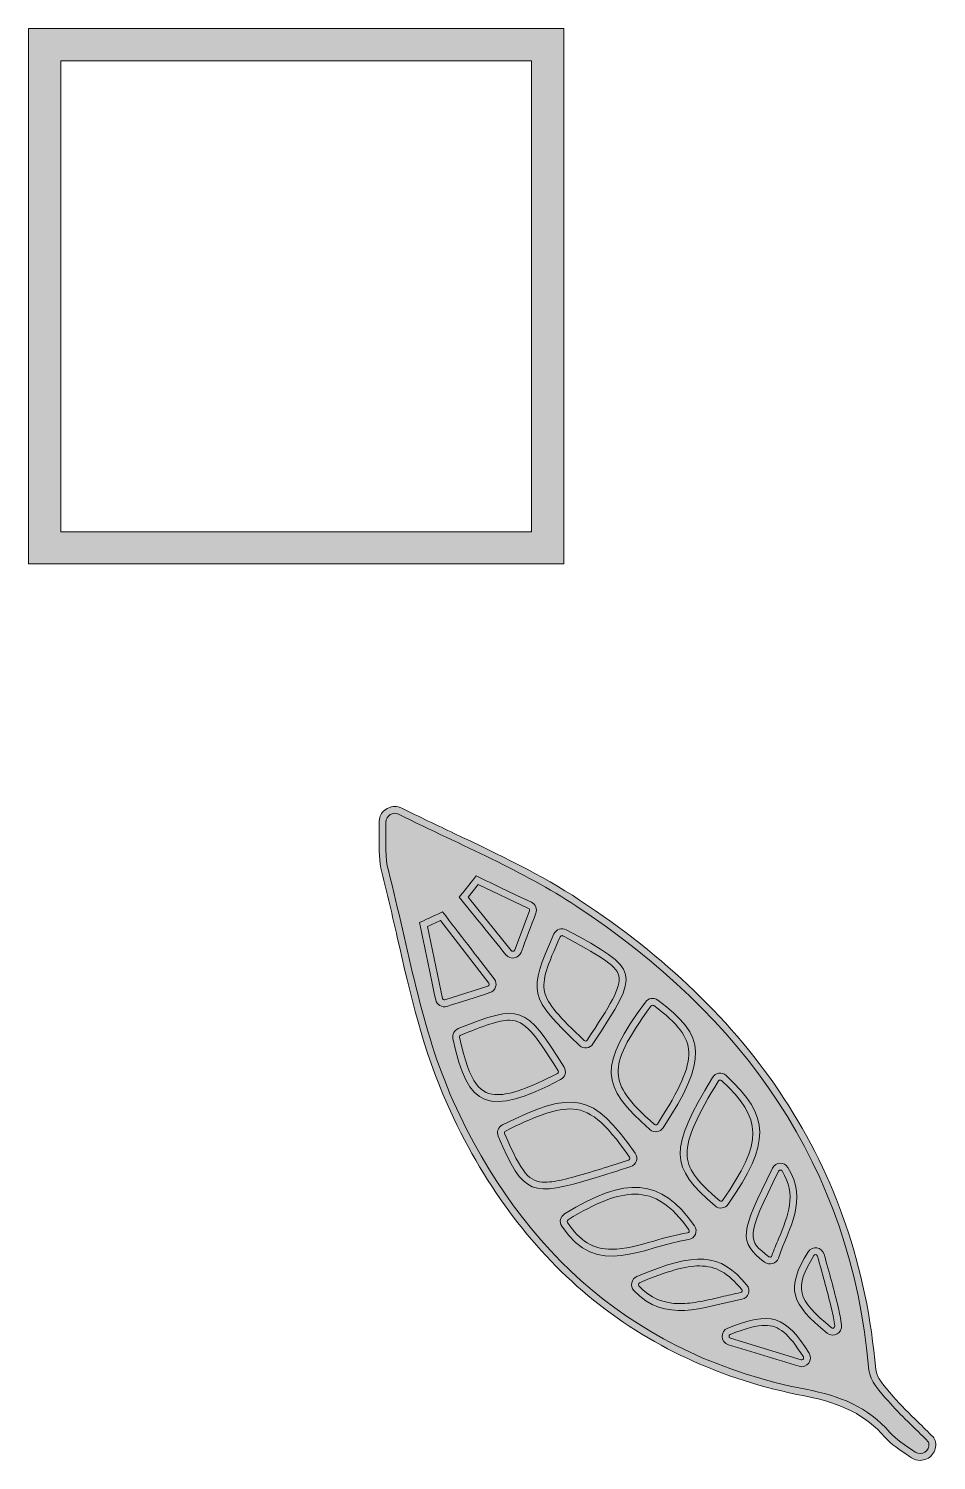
# Model space of a CAD drawing. Header units: inches. Extents: x 792 to 7891, y -1078 to 2748.
# Drawn here: x 792 to 2118, y -1056 to 1035 of the extents above; entities that cross this region are included whole.
import ezdxf

# ---------------------------------------------------------------- set-up
doc = ezdxf.new("R2010")
doc.units = ezdxf.units.IN
doc.header["$MEASUREMENT"] = 0
doc.layers.add('Layer 1', color=7, linetype='Continuous')

# ---------------------------------------------------------------- blocks, each defined once
blk = doc.blocks.new('block 2')
at = {"layer": 'Layer 1', "lineweight": 0}
for points, knots in [([(2116.8, -1029.3), (2116.3, -1026.3), (2115.1, -1023.8), (2113.2, -1021.9), (2106, -1014.5), (2098.4, -1007.1), (2091.1, -1000), (2078.9, -988.1), (2066.2, -975.7), (2054.9, -962.8), (2054.9, -962.8), (2052.8, -960.3), (2052.8, -960.3), (2042.8, -949), (2030.5, -935), (2029.5, -923.3), (2023, -849), (2008.2, -777.5), (1985.3, -711), (1963.2, -646.4), (1932.9, -584.6), (1895.3, -527.3), (1859.1, -471.9), (1814.9, -419.1), (1764.2, -370.3), (1715.4, -323.3), (1659.1, -278.7), (1596.8, -237.6), (1540.4, -200.4), (1478.8, -171.2), (1413.6, -140.3), (1388.7, -128.5), (1362.9, -116.3), (1336.8, -103.3), (1333.6, -101.7), (1330.2, -100.9), (1326.6, -100.9), (1320.6, -100.9), (1314.7, -103.4), (1310.4, -107.7), (1306.1, -112), (1303.7, -117.8), (1303.8, -124), (1303.8, -131), (1303.8, -137.4), (1303.8, -143.6), (1303.7, -165.5), (1303.6, -181.3), (1307.7, -197), (1315.8, -228.4), (1323.2, -260.8), (1330.4, -292.1), (1349.2, -374), (1368.6, -458.6), (1403.1, -535.5), (1454.6, -650.1), (1523.7, -744.1), (1608.7, -815.1), (1697.3, -889.1), (1803.9, -938.6), (1925.4, -962.1), (1980.7, -972.8), (2014.8, -990.2), (2042.8, -1022.1), (2052.2, -1032.9), (2063.9, -1040.6), (2078.7, -1050.3), (2078.7, -1050.3), (2081.7, -1052.3), (2081.7, -1052.3), (2085.5, -1054.8), (2089.9, -1056.1), (2094.3, -1056.1), (2101.1, -1056.1), (2107.7, -1053), (2112.1, -1047.8), (2116.3, -1042.7), (2118.1, -1035.9), (2116.8, -1029.3)], [0, 0, 0, 0, 1, 1, 1, 2, 2, 2, 3, 3, 3, 4, 4, 4, 5, 5, 5, 6, 6, 6, 7, 7, 7, 8, 8, 8, 9, 9, 9, 10, 10, 10, 11, 11, 11, 12, 12, 12, 13, 13, 13, 14, 14, 14, 15, 15, 15, 16, 16, 16, 17, 17, 17, 18, 18, 18, 19, 19, 19, 20, 20, 20, 21, 21, 21, 22, 22, 22, 23, 23, 23, 24, 24, 24, 25, 25, 25, 26, 26, 26, 26]), ([(1523.4, -253.4), (1523.4, -253.4), (1501.9, -310.5), (1501.9, -310.5), (1501.2, -312.2), (1499.6, -312.4), (1499.2, -312.4), (1498.3, -312.4), (1497.6, -312), (1497, -311.3), (1497, -311.3), (1433.8, -233.5), (1433.8, -233.5), (1433.8, -233.5), (1448.5, -214.9), (1448.5, -214.9), (1448.5, -214.9), (1522, -249.8), (1522, -249.8), (1523.3, -250.5), (1523.9, -252), (1523.4, -253.4)], [0, 0, 0, 0, 1, 1, 1, 2, 2, 2, 3, 3, 3, 4, 4, 4, 5, 5, 5, 6, 6, 6, 7, 7, 7, 7]), ([(1393.5, -267.4), (1393.5, -267.4), (1464.1, -358.9), (1464.1, -358.9), (1464.9, -359.9), (1464.7, -360.9), (1464.6, -361.5), (1464.4, -362), (1463.9, -363), (1462.7, -363.3), (1462.7, -363.3), (1400, -383.3), (1400, -383.3), (1399.7, -383.4), (1399.4, -383.5), (1399.1, -383.5), (1398, -383.5), (1396.6, -382.7), (1396.3, -381.2), (1396.3, -381.2), (1374.3, -276.2), (1374.3, -276.2), (1374.3, -276.2), (1393.5, -267.4), (1393.5, -267.4)], [0, 0, 0, 0, 1, 1, 1, 2, 2, 2, 3, 3, 3, 4, 4, 4, 5, 5, 5, 6, 6, 6, 7, 7, 7, 8, 8, 8, 8]), ([(1607.9, -442.3), (1607.2, -443.5), (1606, -443.6), (1605.5, -443.6), (1605, -443.6), (1604.2, -443.5), (1603.5, -442.8), (1567.3, -408.3), (1549.8, -390), (1545.6, -371.9), (1541.5, -354.1), (1549.8, -332.7), (1568.4, -291.3), (1569, -290), (1570.2, -289.6), (1571.1, -289.6), (1571.6, -289.6), (1572, -289.7), (1572.4, -290), (1622.4, -317), (1649.9, -331.8), (1654.1, -348.3), (1658.4, -365.1), (1640.4, -392.5), (1607.9, -442.3)], [0, 0, 0, 0, 1, 1, 1, 2, 2, 2, 3, 3, 3, 4, 4, 4, 5, 5, 5, 6, 6, 6, 7, 7, 7, 8, 8, 8, 8]), ([(1710.4, -564.8), (1709.7, -566), (1708.5, -566.1), (1708, -566.1), (1707.5, -566.1), (1706.8, -566), (1706.1, -565.4), (1668.2, -532.5), (1653.8, -512.1), (1653.1, -490.2), (1652.3, -467.9), (1665.3, -441.4), (1701, -392.5), (1701.8, -391.5), (1702.9, -391.3), (1703.3, -391.3), (1704, -391.3), (1704.5, -391.5), (1705.1, -391.9), (1740.9, -418.2), (1755.3, -437.2), (1756.2, -459.8), (1757.2, -483), (1743.9, -513.5), (1710.4, -564.8)], [0, 0, 0, 0, 1, 1, 1, 2, 2, 2, 3, 3, 3, 4, 4, 4, 5, 5, 5, 6, 6, 6, 7, 7, 7, 8, 8, 8, 8]), ([(1423.2, -434.8), (1455.9, -421.7), (1478.5, -413.2), (1494.3, -413.2), (1517.1, -413.2), (1531.1, -432.3), (1565.5, -486.9), (1566.1, -487.9), (1566, -488.8), (1565.8, -489.2), (1565.7, -489.7), (1565.4, -490.5), (1564.4, -491), (1523.1, -512.4), (1496.2, -521.9), (1477, -521.9), (1453.3, -521.9), (1435.8, -507.9), (1421.5, -438), (1421.2, -436.6), (1421.9, -435.3), (1423.2, -434.8)], [0, 0, 0, 0, 1, 1, 1, 2, 2, 2, 3, 3, 3, 4, 4, 4, 5, 5, 5, 6, 6, 6, 7, 7, 7, 7]), ([(1799.5, -501.9), (1800.3, -500.6), (1801.5, -500.5), (1802, -500.5), (1802.5, -500.5), (1803.3, -500.6), (1804, -501.3), (1864.8, -557.5), (1865.1, -590.2), (1805.7, -676.3), (1804.9, -677.4), (1803.8, -677.5), (1803.3, -677.5), (1802.8, -677.5), (1802.2, -677.4), (1801.5, -676.9), (1766.7, -647.3), (1754.2, -629.5), (1753.8, -608.6), (1753.3, -583.7), (1770.2, -550.6), (1799.5, -501.9)], [0, 0, 0, 0, 1, 1, 1, 2, 2, 2, 3, 3, 3, 4, 4, 4, 5, 5, 5, 6, 6, 6, 7, 7, 7, 7]), ([(1488.4, -575), (1527.4, -555.7), (1558.4, -542.8), (1582.5, -542.8), (1610.9, -542.8), (1632.9, -560.5), (1669.8, -613.1), (1670.5, -614.1), (1670.4, -615.1), (1670.2, -615.6), (1670, -616.1), (1669.6, -617), (1668.3, -617.4), (1668.3, -617.4), (1660.4, -620), (1660.4, -620), (1644.5, -625.1), (1630.7, -629.5), (1616.7, -633.8), (1601.7, -638.3), (1588.1, -642.3), (1576.3, -645.2), (1564.5, -648), (1554.3, -649.8), (1546.2, -649.8), (1523, -649.8), (1512.5, -637.2), (1487.1, -578.7), (1486.4, -577.3), (1487.1, -575.7), (1488.4, -575)], [0, 0, 0, 0, 1, 1, 1, 2, 2, 2, 3, 3, 3, 4, 4, 4, 5, 5, 5, 6, 6, 6, 7, 7, 7, 8, 8, 8, 9, 9, 9, 10, 10, 10, 10]), ([(1877.7, -757.3), (1877.5, -758), (1877, -758.5), (1876.5, -758.8), (1876, -759.1), (1875.4, -759.2), (1875, -759.2), (1874.3, -759.2), (1873.8, -759), (1873.3, -758.6), (1842, -734.3), (1838.7, -731.8), (1887.6, -633.6), (1888.2, -632.2), (1889.4, -632), (1890.1, -632), (1890.8, -632), (1891.9, -632.3), (1892.6, -633.4), (1914.1, -668), (1901.8, -697.8), (1887.5, -732.4), (1884.2, -740.5), (1880.7, -748.8), (1877.7, -757.3)], [0, 0, 0, 0, 1, 1, 1, 2, 2, 2, 3, 3, 3, 4, 4, 4, 5, 5, 5, 6, 6, 6, 7, 7, 7, 8, 8, 8, 8]), ([(1578.7, -706.5), (1578.8, -706), (1579.1, -705.2), (1580, -704.6), (1621.2, -679.1), (1652.2, -667.3), (1677.5, -667.3), (1706.9, -667.3), (1731.2, -683.3), (1756.5, -719.4), (1757.2, -720.5), (1757, -721.6), (1756.7, -722.1), (1756.4, -722.8), (1755.8, -723.6), (1754.6, -723.8), (1737.8, -726.3), (1721.2, -731.1), (1705.1, -735.7), (1683.5, -741.9), (1663, -747.8), (1643.9, -747.8), (1616.9, -747.8), (1596.9, -735.7), (1579.1, -708.5), (1578.5, -707.8), (1578.6, -707), (1578.7, -706.5)], [0, 0, 0, 0, 1, 1, 1, 2, 2, 2, 3, 3, 3, 4, 4, 4, 5, 5, 5, 6, 6, 6, 7, 7, 7, 8, 8, 8, 9, 9, 9, 9]), ([(1682.7, -798.7), (1682.8, -798.1), (1683.2, -797.1), (1684.4, -796.6), (1725.3, -779.5), (1751.5, -772.1), (1772.2, -772.1), (1795.6, -772.1), (1813.4, -782.1), (1833.6, -806.5), (1834.4, -807.5), (1834.3, -808.5), (1834.1, -809.2), (1833.9, -809.8), (1833.3, -810.8), (1831.9, -811.1), (1822.5, -813), (1813.2, -815.2), (1804.2, -817.3), (1793.5, -819.8), (1783.1, -822.3), (1773, -824.1), (1762.8, -826), (1753, -827.2), (1743.6, -827.2), (1719, -827.2), (1700.5, -819.1), (1683.4, -801.2), (1682.6, -800.3), (1682.6, -799.3), (1682.7, -798.7)], [0, 0, 0, 0, 1, 1, 1, 2, 2, 2, 3, 3, 3, 4, 4, 4, 5, 5, 5, 6, 6, 6, 7, 7, 7, 8, 8, 8, 9, 9, 9, 10, 10, 10, 10]), ([(1968.9, -862.1), (1968.3, -862.8), (1967.4, -863.2), (1966.6, -863.2), (1966, -863.2), (1965.4, -863), (1964.9, -862.5), (1913.6, -820.5), (1909.8, -804.7), (1939.2, -756.9), (1939.4, -756.6), (1940, -755.5), (1941.6, -755.5), (1942.3, -755.5), (1943.9, -755.7), (1944.4, -757.6), (1944.4, -757.6), (1945.7, -762.5), (1945.7, -762.5), (1952.6, -787.4), (1959.2, -811), (1965, -834.8), (1967.1, -843.5), (1968.4, -852.3), (1969.5, -859.8), (1969.6, -860.8), (1969.4, -861.5), (1968.9, -862.1)], [0, 0, 0, 0, 1, 1, 1, 2, 2, 2, 3, 3, 3, 4, 4, 4, 5, 5, 5, 6, 6, 6, 7, 7, 7, 8, 8, 8, 9, 9, 9, 9]), ([(1920.4, -909.2), (1920.4, -909.2), (1817.1, -877.6), (1817.1, -877.6), (1815.5, -877.1), (1815.1, -875.9), (1815.1, -875), (1815.1, -874.1), (1815.3, -872.8), (1816.9, -872.2), (1840.1, -863), (1855.8, -858.9), (1867.8, -858.9), (1887.8, -858.9), (1901.9, -870.5), (1923.7, -904.9), (1923.9, -905.2), (1924.6, -906.3), (1923.8, -907.8), (1923.4, -908.5), (1922.5, -909.3), (1921.4, -909.3), (1921.1, -909.3), (1920.8, -909.3), (1920.4, -909.2)], [0, 0, 0, 0, 1, 1, 1, 2, 2, 2, 3, 3, 3, 4, 4, 4, 5, 5, 5, 6, 6, 6, 7, 7, 7, 8, 8, 8, 8])]:
    blk.add_open_spline(points, degree=3, knots=knots, dxfattribs=at)
blk = doc.blocks.new('block 3')
at = {"layer": 'Layer 1', "lineweight": 0}
for points, knots in [([(2107, -1031.1), (2106.8, -1030), (2106.5, -1029.4), (2106.1, -1028.9), (2086.6, -1008.9), (2065.7, -990.3), (2047.4, -969.4), (2035.8, -956.1), (2020.9, -940), (2019.5, -924.2), (1993.4, -624.1), (1834.8, -406.5), (1591.3, -246), (1514, -195), (1426.8, -159.1), (1332.3, -112.2), (1323.8, -108), (1313.7, -114.3), (1313.8, -123.9), (1314, -155.7), (1312.5, -175.9), (1317.3, -194.5), (1346.7, -307.6), (1364.9, -426.1), (1412.2, -531.4), (1512.1, -753.8), (1681.7, -904.8), (1927.3, -952.3), (1977.8, -962.1), (2017.1, -977.7), (2050.3, -1015.5), (2059.4, -1025.9), (2071.6, -1033.7), (2087.2, -1044), (2096.6, -1050.2), (2109.1, -1042.2), (2107, -1031.1)], [0, 0, 0, 0, 1, 1, 1, 2, 2, 2, 3, 3, 3, 4, 4, 4, 5, 5, 5, 6, 6, 6, 7, 7, 7, 8, 8, 8, 9, 9, 9, 10, 10, 10, 11, 11, 11, 12, 12, 12, 12]), ([(1445.6, -202.4), (1471.2, -214.6), (1497.7, -227.2), (1526.3, -240.8), (1532.3, -243.7), (1535.2, -250.7), (1532.8, -257), (1525.7, -275.9), (1519.1, -293.2), (1511.2, -314.1), (1507.7, -323.3), (1495.5, -325.3), (1489.2, -317.6), (1465.2, -288), (1442.8, -260.4), (1421, -233.6), (1434.4, -216.6), (1432.2, -219.5), (1445.6, -202.4)], [0, 0, 0, 0, 1, 1, 1, 2, 2, 2, 3, 3, 3, 4, 4, 4, 5, 5, 5, 6, 6, 6, 6]), ([(1386.5, -383.2), (1378.4, -344.4), (1370.6, -307.2), (1362.9, -270.5), (1381.2, -262), (1378.2, -263.4), (1396.6, -255), (1420.8, -286.3), (1445.5, -318.4), (1472, -352.8), (1477.5, -359.8), (1474.2, -370.2), (1465.8, -372.9), (1444.7, -379.6), (1425.2, -385.8), (1403, -392.9), (1395.8, -395.2), (1388.1, -390.7), (1386.5, -383.2)], [0, 0, 0, 0, 1, 1, 1, 2, 2, 2, 3, 3, 3, 4, 4, 4, 5, 5, 5, 6, 6, 6, 6]), ([(1559.3, -287.2), (1562.4, -280.4), (1570.6, -277.6), (1577.2, -281.1), (1686.4, -340.2), (1686.3, -340.5), (1616.3, -447.8), (1611.9, -454.5), (1602.5, -455.6), (1596.6, -450.1), (1522.6, -379.5), (1521, -372.4), (1559.3, -287.2)], [0, 0, 0, 0, 1, 1, 1, 2, 2, 2, 3, 3, 3, 4, 4, 4, 4]), ([(1411.7, -440), (1410.4, -433.9), (1413.8, -427.8), (1419.5, -425.5), (1511.1, -389), (1516.7, -390.6), (1574, -481.6), (1578, -488), (1575.7, -496.4), (1569, -499.9), (1463.7, -554.4), (1432.7, -542.4), (1411.7, -440)], [0, 0, 0, 0, 1, 1, 1, 2, 2, 2, 3, 3, 3, 4, 4, 4, 4]), ([(1711, -383.8), (1782.7, -436.4), (1783.9, -470.5), (1718.8, -570.2), (1714.6, -576.8), (1705.5, -578), (1699.6, -572.9), (1625.7, -508.8), (1625.1, -479.6), (1692.9, -386.6), (1697.1, -380.9), (1705.2, -379.6), (1711, -383.8)], [0, 0, 0, 0, 1, 1, 1, 2, 2, 2, 3, 3, 3, 4, 4, 4, 4]), ([(1791, -496.7), (1795.2, -489.7), (1804.8, -488.4), (1810.8, -493.9), (1875.7, -554), (1875.9, -592.2), (1813.9, -682), (1809.6, -688.3), (1800.8, -689.4), (1795, -684.5), (1727.5, -627.1), (1727.4, -602.5), (1791, -496.7)], [0, 0, 0, 0, 1, 1, 1, 2, 2, 2, 3, 3, 3, 4, 4, 4, 4]), ([(1477.9, -582.7), (1475.2, -576.4), (1477.8, -569.1), (1484, -566.1), (1588.3, -514.4), (1616.1, -519.1), (1678, -607.3), (1683, -614.4), (1679.7, -624.3), (1671.4, -627), (1652.5, -633), (1636.1, -638.3), (1619.6, -643.3), (1525.4, -671.8), (1515.9, -670.1), (1477.9, -582.7)], [0, 0, 0, 0, 1, 1, 1, 2, 2, 2, 3, 3, 3, 4, 4, 4, 5, 5, 5, 5]), ([(1901.1, -628.2), (1930.9, -676.1), (1902.5, -717.1), (1887.2, -760.6), (1884.3, -768.9), (1874.1, -771.9), (1867.1, -766.5), (1828.3, -736.4), (1831, -724.9), (1878.6, -629.1), (1883.1, -620.1), (1895.8, -619.6), (1901.1, -628.2)], [0, 0, 0, 0, 1, 1, 1, 2, 2, 2, 3, 3, 3, 4, 4, 4, 4]), ([(1570.7, -714), (1566.7, -708), (1568.6, -699.9), (1574.7, -696.1), (1664.6, -640.6), (1715.2, -643.1), (1764.7, -713.6), (1770.1, -721.4), (1765.5, -732.3), (1756.1, -733.7), (1688.6, -743.8), (1622.1, -792.2), (1570.7, -714)], [0, 0, 0, 0, 1, 1, 1, 2, 2, 2, 3, 3, 3, 4, 4, 4, 4]), ([(1676.2, -808.1), (1670, -801.6), (1672.3, -790.9), (1680.6, -787.4), (1766.5, -751.3), (1801.9, -752.4), (1841.3, -800.1), (1847.5, -807.6), (1843.4, -819), (1833.9, -820.9), (1775.6, -832.6), (1722.1, -856.4), (1676.2, -808.1)], [0, 0, 0, 0, 1, 1, 1, 2, 2, 2, 3, 3, 3, 4, 4, 4, 4]), ([(1958.5, -870.2), (1905.4, -826.7), (1897.3, -805.8), (1930.7, -751.7), (1936.6, -742.1), (1951, -744.1), (1954, -755), (1961.4, -781.5), (1968.5, -806.9), (1974.7, -832.4), (1976.7, -840.8), (1978.1, -849.4), (1979.4, -858.5), (1981, -870), (1967.6, -877.6), (1958.5, -870.2)], [0, 0, 0, 0, 1, 1, 1, 2, 2, 2, 3, 3, 3, 4, 4, 4, 5, 5, 5, 5]), ([(1917.5, -918.7), (1882.4, -908), (1849.7, -898), (1814.2, -887.2), (1802.6, -883.6), (1801.9, -867.4), (1813.2, -862.9), (1876.4, -837.8), (1897.1, -844.3), (1932.1, -899.5), (1938.5, -909.6), (1928.9, -922.2), (1917.5, -918.7)], [0, 0, 0, 0, 1, 1, 1, 2, 2, 2, 3, 3, 3, 4, 4, 4, 4])]:
    blk.add_open_spline(points, degree=3, knots=knots, dxfattribs=at)

msp = doc.modelspace()

# ---------------------------------------------------------------- hatches: boundary and pattern name
at = {"layer": 'Layer 1', "true_color": 0xf5871d}
h = msp.add_hatch(color=30, dxfattribs=at)
h.dxf.hatch_style = 2
h.paths.add_polyline_path([(791.7, 1035.4), (791.7, 253.4), (1573.7, 253.4), (1573.7, 1035.4)])
h.paths.add_polyline_path([(1526.7, 300.4), (838.7, 300.4), (838.7, 988.4), (1526.7, 988.4)])
at = {"layer": 'Layer 1', "true_color": 0xb2a964}
h = msp.add_hatch(color=43, dxfattribs=at)
h.dxf.hatch_style = 2
edge = h.paths.add_edge_path()
edge.add_spline(control_points=[(2112.1, -1047.8), (2107.7, -1053), (2101.1, -1056.1), (2094.3, -1056.1), (2089.9, -1056.1), (2085.5, -1054.8), (2081.7, -1052.3), (2081.7, -1052.3), (2078.7, -1050.3), (2078.7, -1050.3), (2063.9, -1040.6), (2052.2, -1032.9), (2042.8, -1022.1), (2014.8, -990.2), (1980.7, -972.8), (1925.4, -962.1), (1803.9, -938.6), (1697.3, -889.1), (1608.7, -815.1), (1523.7, -744.1), (1454.6, -650.1), (1403.1, -535.5), (1368.6, -458.6), (1349.2, -374), (1330.4, -292.1), (1323.2, -260.8), (1315.8, -228.4), (1307.7, -197), (1303.6, -181.3), (1303.7, -165.5), (1303.8, -143.6), (1303.8, -137.4), (1303.8, -131), (1303.8, -124), (1303.7, -117.8), (1306.1, -112), (1310.4, -107.7), (1314.7, -103.4), (1320.6, -100.9), (1326.6, -100.9), (1330.2, -100.9), (1333.6, -101.7), (1336.8, -103.3), (1362.9, -116.3), (1388.7, -128.5), (1413.6, -140.3), (1478.8, -171.2), (1540.4, -200.4), (1596.8, -237.6), (1659.1, -278.7), (1715.4, -323.3), (1764.2, -370.3), (1814.9, -419.1), (1859.1, -471.9), (1895.3, -527.3), (1932.9, -584.6), (1963.2, -646.4), (1985.3, -711), (2008.2, -777.5), (2023, -849), (2029.5, -923.3), (2030.5, -935), (2042.8, -949), (2052.8, -960.3), (2052.8, -960.3), (2054.9, -962.8), (2054.9, -962.8), (2066.2, -975.7), (2078.9, -988.1), (2091.1, -1000), (2098.4, -1007.1), (2106, -1014.5), (2113.2, -1021.9), (2115.1, -1023.8), (2116.3, -1026.3), (2116.8, -1029.3), (2118.1, -1035.9), (2116.3, -1042.7), (2112.1, -1047.8)], knot_values=[0, 0, 0, 0, 1, 1, 1, 2, 2, 2, 3, 3, 3, 4, 4, 4, 5, 5, 5, 6, 6, 6, 7, 7, 7, 8, 8, 8, 9, 9, 9, 10, 10, 10, 11, 11, 11, 12, 12, 12, 13, 13, 13, 14, 14, 14, 15, 15, 15, 16, 16, 16, 17, 17, 17, 18, 18, 18, 19, 19, 19, 20, 20, 20, 21, 21, 21, 22, 22, 22, 23, 23, 23, 24, 24, 24, 25, 25, 25, 26, 26, 26, 26], degree=3, periodic=1)
at = {"layer": 'Layer 1', "true_color": 0xad1b2d}
h = msp.add_hatch(color=244, dxfattribs=at)
h.dxf.hatch_style = 2
edge = h.paths.add_edge_path()
edge.add_spline(control_points=[(2116.8, -1029.3), (2116.3, -1026.3), (2115.1, -1023.8), (2113.2, -1021.9), (2106, -1014.5), (2098.4, -1007.1), (2091.1, -1000), (2078.9, -988.1), (2066.2, -975.7), (2054.9, -962.8), (2054.9, -962.8), (2052.8, -960.3), (2052.8, -960.3), (2042.8, -949), (2030.5, -935), (2029.5, -923.3), (2023, -849), (2008.2, -777.5), (1985.3, -711), (1963.2, -646.4), (1932.9, -584.6), (1895.3, -527.3), (1859.1, -471.9), (1814.9, -419.1), (1764.2, -370.3), (1715.4, -323.3), (1659.1, -278.7), (1596.8, -237.6), (1540.4, -200.4), (1478.8, -171.2), (1413.6, -140.3), (1388.7, -128.5), (1362.9, -116.3), (1336.8, -103.3), (1333.6, -101.7), (1330.2, -100.9), (1326.6, -100.9), (1320.6, -100.9), (1314.7, -103.4), (1310.4, -107.7), (1306.1, -112), (1303.7, -117.8), (1303.8, -124), (1303.8, -131), (1303.8, -137.4), (1303.8, -143.6), (1303.7, -165.5), (1303.6, -181.3), (1307.7, -197), (1315.8, -228.4), (1323.2, -260.8), (1330.4, -292.1), (1349.2, -374), (1368.6, -458.6), (1403.1, -535.5), (1454.6, -650.1), (1523.7, -744.1), (1608.7, -815.1), (1697.3, -889.1), (1803.9, -938.6), (1925.4, -962.1), (1980.7, -972.8), (2014.8, -990.2), (2042.8, -1022.1), (2052.2, -1032.9), (2063.9, -1040.6), (2078.7, -1050.3), (2078.7, -1050.3), (2081.7, -1052.3), (2081.7, -1052.3), (2085.5, -1054.8), (2089.9, -1056.1), (2094.3, -1056.1), (2101.1, -1056.1), (2107.7, -1053), (2112.1, -1047.8), (2116.3, -1042.7), (2118.1, -1035.9), (2116.8, -1029.3)], knot_values=[0, 0, 0, 0, 1, 1, 1, 2, 2, 2, 3, 3, 3, 4, 4, 4, 5, 5, 5, 6, 6, 6, 7, 7, 7, 8, 8, 8, 9, 9, 9, 10, 10, 10, 11, 11, 11, 12, 12, 12, 13, 13, 13, 14, 14, 14, 15, 15, 15, 16, 16, 16, 17, 17, 17, 18, 18, 18, 19, 19, 19, 20, 20, 20, 21, 21, 21, 22, 22, 22, 23, 23, 23, 24, 24, 24, 25, 25, 25, 26, 26, 26, 26], degree=3, periodic=1)
edge = h.paths.add_edge_path()
edge.add_spline(control_points=[(1968.9, -862.1), (1968.3, -862.8), (1967.4, -863.2), (1966.6, -863.2), (1966, -863.2), (1965.4, -863), (1964.9, -862.5), (1913.6, -820.5), (1909.8, -804.7), (1939.2, -756.9), (1939.4, -756.6), (1940, -755.5), (1941.6, -755.5), (1942.3, -755.5), (1943.9, -755.7), (1944.4, -757.6), (1944.4, -757.6), (1945.7, -762.5), (1945.7, -762.5), (1952.6, -787.4), (1959.2, -811), (1965, -834.8), (1967.1, -843.5), (1968.4, -852.3), (1969.5, -859.8), (1969.6, -860.8), (1969.4, -861.5), (1968.9, -862.1)], knot_values=[0, 0, 0, 0, 1, 1, 1, 2, 2, 2, 3, 3, 3, 4, 4, 4, 5, 5, 5, 6, 6, 6, 7, 7, 7, 8, 8, 8, 9, 9, 9, 9], degree=3, periodic=1)
edge = h.paths.add_edge_path()
edge.add_spline(control_points=[(1488.4, -575), (1527.4, -555.7), (1558.4, -542.8), (1582.5, -542.8), (1610.9, -542.8), (1632.9, -560.5), (1669.8, -613.1), (1670.5, -614.1), (1670.4, -615.1), (1670.2, -615.6), (1670, -616.1), (1669.6, -617), (1668.3, -617.4), (1668.3, -617.4), (1660.4, -620), (1660.4, -620), (1644.5, -625.1), (1630.7, -629.5), (1616.7, -633.8), (1601.7, -638.3), (1588.1, -642.3), (1576.3, -645.2), (1564.5, -648), (1554.3, -649.8), (1546.2, -649.8), (1523, -649.8), (1512.5, -637.2), (1487.1, -578.7), (1486.4, -577.3), (1487.1, -575.7), (1488.4, -575)], knot_values=[0, 0, 0, 0, 1, 1, 1, 2, 2, 2, 3, 3, 3, 4, 4, 4, 5, 5, 5, 6, 6, 6, 7, 7, 7, 8, 8, 8, 9, 9, 9, 10, 10, 10, 10], degree=3, periodic=1)
edge = h.paths.add_edge_path()
edge.add_spline(control_points=[(1578.7, -706.5), (1578.8, -706), (1579.1, -705.2), (1580, -704.6), (1621.2, -679.1), (1652.2, -667.3), (1677.5, -667.3), (1706.9, -667.3), (1731.2, -683.3), (1756.5, -719.4), (1757.2, -720.5), (1757, -721.6), (1756.7, -722.1), (1756.4, -722.8), (1755.8, -723.6), (1754.6, -723.8), (1737.8, -726.3), (1721.2, -731.1), (1705.1, -735.7), (1683.5, -741.9), (1663, -747.8), (1643.9, -747.8), (1616.9, -747.8), (1596.9, -735.7), (1579.1, -708.5), (1578.5, -707.8), (1578.6, -707), (1578.7, -706.5)], knot_values=[0, 0, 0, 0, 1, 1, 1, 2, 2, 2, 3, 3, 3, 4, 4, 4, 5, 5, 5, 6, 6, 6, 7, 7, 7, 8, 8, 8, 9, 9, 9, 9], degree=3, periodic=1)
edge = h.paths.add_edge_path()
edge.add_spline(control_points=[(1877.7, -757.3), (1877.5, -758), (1877, -758.5), (1876.5, -758.8), (1876, -759.1), (1875.4, -759.2), (1875, -759.2), (1874.3, -759.2), (1873.8, -759), (1873.3, -758.6), (1842, -734.3), (1838.7, -731.8), (1887.6, -633.6), (1888.2, -632.2), (1889.4, -632), (1890.1, -632), (1890.8, -632), (1891.9, -632.3), (1892.6, -633.4), (1914.1, -668), (1901.8, -697.8), (1887.5, -732.4), (1884.2, -740.5), (1880.7, -748.8), (1877.7, -757.3)], knot_values=[0, 0, 0, 0, 1, 1, 1, 2, 2, 2, 3, 3, 3, 4, 4, 4, 5, 5, 5, 6, 6, 6, 7, 7, 7, 8, 8, 8, 8], degree=3, periodic=1)
edge = h.paths.add_edge_path()
edge.add_spline(control_points=[(1682.7, -798.7), (1682.8, -798.1), (1683.2, -797.1), (1684.4, -796.6), (1725.3, -779.5), (1751.5, -772.1), (1772.2, -772.1), (1795.6, -772.1), (1813.4, -782.1), (1833.6, -806.5), (1834.4, -807.5), (1834.3, -808.5), (1834.1, -809.2), (1833.9, -809.8), (1833.3, -810.8), (1831.9, -811.1), (1822.5, -813), (1813.2, -815.2), (1804.2, -817.3), (1793.5, -819.8), (1783.1, -822.3), (1773, -824.1), (1762.8, -826), (1753, -827.2), (1743.6, -827.2), (1719, -827.2), (1700.5, -819.1), (1683.4, -801.2), (1682.6, -800.3), (1682.6, -799.3), (1682.7, -798.7)], knot_values=[0, 0, 0, 0, 1, 1, 1, 2, 2, 2, 3, 3, 3, 4, 4, 4, 5, 5, 5, 6, 6, 6, 7, 7, 7, 8, 8, 8, 9, 9, 9, 10, 10, 10, 10], degree=3, periodic=1)
edge = h.paths.add_edge_path()
edge.add_spline(control_points=[(1799.5, -501.9), (1800.3, -500.6), (1801.5, -500.5), (1802, -500.5), (1802.5, -500.5), (1803.3, -500.6), (1804, -501.3), (1864.8, -557.5), (1865.1, -590.2), (1805.7, -676.3), (1804.9, -677.4), (1803.8, -677.5), (1803.3, -677.5), (1802.8, -677.5), (1802.2, -677.4), (1801.5, -676.9), (1766.7, -647.3), (1754.2, -629.5), (1753.8, -608.6), (1753.3, -583.7), (1770.2, -550.6), (1799.5, -501.9)], knot_values=[0, 0, 0, 0, 1, 1, 1, 2, 2, 2, 3, 3, 3, 4, 4, 4, 5, 5, 5, 6, 6, 6, 7, 7, 7, 7], degree=3, periodic=1)
edge = h.paths.add_edge_path()
edge.add_spline(control_points=[(1710.4, -564.8), (1709.7, -566), (1708.5, -566.1), (1708, -566.1), (1707.5, -566.1), (1706.8, -566), (1706.1, -565.4), (1668.2, -532.5), (1653.8, -512.1), (1653.1, -490.2), (1652.3, -467.9), (1665.3, -441.4), (1701, -392.5), (1701.8, -391.5), (1702.9, -391.3), (1703.3, -391.3), (1704, -391.3), (1704.5, -391.5), (1705.1, -391.9), (1740.9, -418.2), (1755.3, -437.2), (1756.2, -459.8), (1757.2, -483), (1743.9, -513.5), (1710.4, -564.8)], knot_values=[0, 0, 0, 0, 1, 1, 1, 2, 2, 2, 3, 3, 3, 4, 4, 4, 5, 5, 5, 6, 6, 6, 7, 7, 7, 8, 8, 8, 8], degree=3, periodic=1)
edge = h.paths.add_edge_path()
edge.add_spline(control_points=[(1607.9, -442.3), (1607.2, -443.5), (1606, -443.6), (1605.5, -443.6), (1605, -443.6), (1604.2, -443.5), (1603.5, -442.8), (1567.3, -408.3), (1549.8, -390), (1545.6, -371.9), (1541.5, -354.1), (1549.8, -332.7), (1568.4, -291.3), (1569, -290), (1570.2, -289.6), (1571.1, -289.6), (1571.6, -289.6), (1572, -289.7), (1572.4, -290), (1622.4, -317), (1649.9, -331.8), (1654.1, -348.3), (1658.4, -365.1), (1640.4, -392.5), (1607.9, -442.3)], knot_values=[0, 0, 0, 0, 1, 1, 1, 2, 2, 2, 3, 3, 3, 4, 4, 4, 5, 5, 5, 6, 6, 6, 7, 7, 7, 8, 8, 8, 8], degree=3, periodic=1)
edge = h.paths.add_edge_path()
edge.add_spline(control_points=[(1523.4, -253.4), (1523.4, -253.4), (1501.9, -310.5), (1501.9, -310.5), (1501.2, -312.2), (1499.6, -312.4), (1499.2, -312.4), (1498.3, -312.4), (1497.6, -312), (1497, -311.3), (1497, -311.3), (1433.8, -233.5), (1433.8, -233.5), (1433.8, -233.5), (1448.5, -214.9), (1448.5, -214.9), (1448.5, -214.9), (1522, -249.8), (1522, -249.8), (1523.3, -250.5), (1523.9, -252), (1523.4, -253.4)], knot_values=[0, 0, 0, 0, 1, 1, 1, 2, 2, 2, 3, 3, 3, 4, 4, 4, 5, 5, 5, 6, 6, 6, 7, 7, 7, 7], degree=3, periodic=1)
edge = h.paths.add_edge_path()
edge.add_spline(control_points=[(1393.5, -267.4), (1393.5, -267.4), (1464.1, -358.9), (1464.1, -358.9), (1464.9, -359.9), (1464.7, -360.9), (1464.6, -361.5), (1464.4, -362), (1463.9, -363), (1462.7, -363.3), (1462.7, -363.3), (1400, -383.3), (1400, -383.3), (1399.7, -383.4), (1399.4, -383.5), (1399.1, -383.5), (1398, -383.5), (1396.6, -382.7), (1396.3, -381.2), (1396.3, -381.2), (1374.3, -276.2), (1374.3, -276.2), (1374.3, -276.2), (1393.5, -267.4), (1393.5, -267.4)], knot_values=[0, 0, 0, 0, 1, 1, 1, 2, 2, 2, 3, 3, 3, 4, 4, 4, 5, 5, 5, 6, 6, 6, 7, 7, 7, 8, 8, 8, 8], degree=3, periodic=1)
edge = h.paths.add_edge_path()
edge.add_spline(control_points=[(1423.2, -434.8), (1455.9, -421.7), (1478.5, -413.2), (1494.3, -413.2), (1517.1, -413.2), (1531.1, -432.3), (1565.5, -486.9), (1566.1, -487.9), (1566, -488.8), (1565.8, -489.2), (1565.7, -489.7), (1565.4, -490.5), (1564.4, -491), (1523.1, -512.4), (1496.2, -521.9), (1477, -521.9), (1453.3, -521.9), (1435.8, -507.9), (1421.5, -438), (1421.2, -436.6), (1421.9, -435.3), (1423.2, -434.8)], knot_values=[0, 0, 0, 0, 1, 1, 1, 2, 2, 2, 3, 3, 3, 4, 4, 4, 5, 5, 5, 6, 6, 6, 7, 7, 7, 7], degree=3, periodic=1)
edge = h.paths.add_edge_path()
edge.add_spline(control_points=[(1920.4, -909.2), (1920.4, -909.2), (1817.1, -877.6), (1817.1, -877.6), (1815.5, -877.1), (1815.1, -875.9), (1815.1, -875), (1815.1, -874.1), (1815.3, -872.8), (1816.9, -872.2), (1840.1, -863), (1855.8, -858.9), (1867.8, -858.9), (1887.8, -858.9), (1901.9, -870.5), (1923.7, -904.9), (1923.9, -905.2), (1924.6, -906.3), (1923.8, -907.8), (1923.4, -908.5), (1922.5, -909.3), (1921.4, -909.3), (1921.1, -909.3), (1920.8, -909.3), (1920.4, -909.2)], knot_values=[0, 0, 0, 0, 1, 1, 1, 2, 2, 2, 3, 3, 3, 4, 4, 4, 5, 5, 5, 6, 6, 6, 7, 7, 7, 8, 8, 8, 8], degree=3, periodic=1)
at = {"layer": 'Layer 1', "true_color": 0x5c7031}
h = msp.add_hatch(color=77, dxfattribs=at)
h.dxf.hatch_style = 2
edge = h.paths.add_edge_path()
edge.add_spline(control_points=[(2107, -1031.1), (2106.8, -1030), (2106.5, -1029.4), (2106.1, -1028.9), (2086.6, -1008.9), (2065.7, -990.3), (2047.4, -969.4), (2035.8, -956.1), (2020.9, -940), (2019.5, -924.2), (1993.4, -624.1), (1834.8, -406.5), (1591.3, -246), (1514, -195), (1426.8, -159.1), (1332.3, -112.2), (1323.8, -108), (1313.7, -114.3), (1313.8, -123.9), (1314, -155.7), (1312.5, -175.9), (1317.3, -194.5), (1346.7, -307.6), (1364.9, -426.1), (1412.2, -531.4), (1512.1, -753.8), (1681.7, -904.8), (1927.3, -952.3), (1977.8, -962.1), (2017.1, -977.7), (2050.3, -1015.5), (2059.4, -1025.9), (2071.6, -1033.7), (2087.2, -1044), (2096.6, -1050.2), (2109.1, -1042.2), (2107, -1031.1)], knot_values=[0, 0, 0, 0, 1, 1, 1, 2, 2, 2, 3, 3, 3, 4, 4, 4, 5, 5, 5, 6, 6, 6, 7, 7, 7, 8, 8, 8, 9, 9, 9, 10, 10, 10, 11, 11, 11, 12, 12, 12, 12], degree=3, periodic=1)
edge = h.paths.add_edge_path()
edge.add_spline(control_points=[(1901.1, -628.2), (1930.9, -676.1), (1902.5, -717.1), (1887.2, -760.6), (1884.3, -768.9), (1874.1, -771.9), (1867.1, -766.5), (1828.3, -736.4), (1831, -724.9), (1878.6, -629.1), (1883.1, -620.1), (1895.8, -619.6), (1901.1, -628.2)], knot_values=[0, 0, 0, 0, 1, 1, 1, 2, 2, 2, 3, 3, 3, 4, 4, 4, 4], degree=3, periodic=1)
edge = h.paths.add_edge_path()
edge.add_spline(control_points=[(1791, -496.7), (1795.2, -489.7), (1804.8, -488.4), (1810.8, -493.9), (1875.7, -554), (1875.9, -592.2), (1813.9, -682), (1809.6, -688.3), (1800.8, -689.4), (1795, -684.5), (1727.5, -627.1), (1727.4, -602.5), (1791, -496.7)], knot_values=[0, 0, 0, 0, 1, 1, 1, 2, 2, 2, 3, 3, 3, 4, 4, 4, 4], degree=3, periodic=1)
edge = h.paths.add_edge_path()
edge.add_spline(control_points=[(1711, -383.8), (1782.7, -436.4), (1783.9, -470.5), (1718.8, -570.2), (1714.6, -576.8), (1705.5, -578), (1699.6, -572.9), (1625.7, -508.8), (1625.1, -479.6), (1692.9, -386.6), (1697.1, -380.9), (1705.2, -379.6), (1711, -383.8)], knot_values=[0, 0, 0, 0, 1, 1, 1, 2, 2, 2, 3, 3, 3, 4, 4, 4, 4], degree=3, periodic=1)
edge = h.paths.add_edge_path()
edge.add_spline(control_points=[(1559.3, -287.2), (1562.4, -280.4), (1570.6, -277.6), (1577.2, -281.1), (1686.4, -340.2), (1686.3, -340.5), (1616.3, -447.8), (1611.9, -454.5), (1602.5, -455.6), (1596.6, -450.1), (1522.6, -379.5), (1521, -372.4), (1559.3, -287.2)], knot_values=[0, 0, 0, 0, 1, 1, 1, 2, 2, 2, 3, 3, 3, 4, 4, 4, 4], degree=3, periodic=1)
edge = h.paths.add_edge_path()
edge.add_spline(control_points=[(1445.6, -202.4), (1471.2, -214.6), (1497.7, -227.2), (1526.3, -240.8), (1532.3, -243.7), (1535.2, -250.7), (1532.8, -257), (1525.7, -275.9), (1519.1, -293.2), (1511.2, -314.1), (1507.7, -323.3), (1495.5, -325.3), (1489.2, -317.6), (1465.2, -288), (1442.8, -260.4), (1421, -233.6), (1434.4, -216.6), (1432.2, -219.5), (1445.6, -202.4)], knot_values=[0, 0, 0, 0, 1, 1, 1, 2, 2, 2, 3, 3, 3, 4, 4, 4, 5, 5, 5, 6, 6, 6, 6], degree=3, periodic=1)
edge = h.paths.add_edge_path()
edge.add_spline(control_points=[(1386.5, -383.2), (1378.4, -344.4), (1370.6, -307.2), (1362.9, -270.5), (1381.2, -262), (1378.2, -263.4), (1396.6, -255), (1420.8, -286.3), (1445.5, -318.4), (1472, -352.8), (1477.5, -359.8), (1474.2, -370.2), (1465.8, -372.9), (1444.7, -379.6), (1425.2, -385.8), (1403, -392.9), (1395.8, -395.2), (1388.1, -390.7), (1386.5, -383.2)], knot_values=[0, 0, 0, 0, 1, 1, 1, 2, 2, 2, 3, 3, 3, 4, 4, 4, 5, 5, 5, 6, 6, 6, 6], degree=3, periodic=1)
edge = h.paths.add_edge_path()
edge.add_spline(control_points=[(1411.7, -440), (1410.4, -433.9), (1413.8, -427.8), (1419.5, -425.5), (1511.1, -389), (1516.7, -390.6), (1574, -481.6), (1578, -488), (1575.7, -496.4), (1569, -499.9), (1463.7, -554.4), (1432.7, -542.4), (1411.7, -440)], knot_values=[0, 0, 0, 0, 1, 1, 1, 2, 2, 2, 3, 3, 3, 4, 4, 4, 4], degree=3, periodic=1)
edge = h.paths.add_edge_path()
edge.add_spline(control_points=[(1477.9, -582.7), (1475.2, -576.4), (1477.8, -569.1), (1484, -566.1), (1588.3, -514.4), (1616.1, -519.1), (1678, -607.3), (1683, -614.4), (1679.7, -624.3), (1671.4, -627), (1652.5, -633), (1636.1, -638.3), (1619.6, -643.3), (1525.4, -671.8), (1515.9, -670.1), (1477.9, -582.7)], knot_values=[0, 0, 0, 0, 1, 1, 1, 2, 2, 2, 3, 3, 3, 4, 4, 4, 5, 5, 5, 5], degree=3, periodic=1)
edge = h.paths.add_edge_path()
edge.add_spline(control_points=[(1570.7, -714), (1566.7, -708), (1568.6, -699.9), (1574.7, -696.1), (1664.6, -640.6), (1715.2, -643.1), (1764.7, -713.6), (1770.1, -721.4), (1765.5, -732.3), (1756.1, -733.7), (1688.6, -743.8), (1622.1, -792.2), (1570.7, -714)], knot_values=[0, 0, 0, 0, 1, 1, 1, 2, 2, 2, 3, 3, 3, 4, 4, 4, 4], degree=3, periodic=1)
edge = h.paths.add_edge_path()
edge.add_spline(control_points=[(1676.2, -808.1), (1670, -801.6), (1672.3, -790.9), (1680.6, -787.4), (1766.5, -751.3), (1801.9, -752.4), (1841.3, -800.1), (1847.5, -807.6), (1843.4, -819), (1833.9, -820.9), (1775.6, -832.6), (1722.1, -856.4), (1676.2, -808.1)], knot_values=[0, 0, 0, 0, 1, 1, 1, 2, 2, 2, 3, 3, 3, 4, 4, 4, 4], degree=3, periodic=1)
edge = h.paths.add_edge_path()
edge.add_spline(control_points=[(1917.5, -918.7), (1882.4, -908), (1849.7, -898), (1814.2, -887.2), (1802.6, -883.6), (1801.9, -867.4), (1813.2, -862.9), (1876.4, -837.8), (1897.1, -844.3), (1932.1, -899.5), (1938.5, -909.6), (1928.9, -922.2), (1917.5, -918.7)], knot_values=[0, 0, 0, 0, 1, 1, 1, 2, 2, 2, 3, 3, 3, 4, 4, 4, 4], degree=3, periodic=1)
edge = h.paths.add_edge_path()
edge.add_spline(control_points=[(1958.5, -870.2), (1905.4, -826.7), (1897.3, -805.8), (1930.7, -751.7), (1936.6, -742.1), (1951, -744.1), (1954, -755), (1961.4, -781.5), (1968.5, -806.9), (1974.7, -832.4), (1976.7, -840.8), (1978.1, -849.4), (1979.4, -858.5), (1981, -870), (1967.6, -877.6), (1958.5, -870.2)], knot_values=[0, 0, 0, 0, 1, 1, 1, 2, 2, 2, 3, 3, 3, 4, 4, 4, 5, 5, 5, 5], degree=3, periodic=1)

# ---------------------------------------------------------------- linework, layer by layer
at = {"layer": 'Layer 1', "lineweight": 0}
for points in [[(791.7, 1035.4), (791.7, 253.4), (1573.7, 253.4), (1573.7, 1035.4), (791.7, 1035.4)], [(1526.7, 300.4), (838.7, 300.4), (838.7, 988.4), (1526.7, 988.4), (1526.7, 300.4)]]:
    msp.add_lwpolyline(points, dxfattribs=at)
msp.add_open_spline([(2112.1, -1047.8), (2107.7, -1053), (2101.1, -1056.1), (2094.3, -1056.1), (2089.9, -1056.1), (2085.5, -1054.8), (2081.7, -1052.3), (2081.7, -1052.3), (2078.7, -1050.3), (2078.7, -1050.3), (2063.9, -1040.6), (2052.2, -1032.9), (2042.8, -1022.1), (2014.8, -990.2), (1980.7, -972.8), (1925.4, -962.1), (1803.9, -938.6), (1697.3, -889.1), (1608.7, -815.1), (1523.7, -744.1), (1454.6, -650.1), (1403.1, -535.5), (1368.6, -458.6), (1349.2, -374), (1330.4, -292.1), (1323.2, -260.8), (1315.8, -228.4), (1307.7, -197), (1303.6, -181.3), (1303.7, -165.5), (1303.8, -143.6), (1303.8, -137.4), (1303.8, -131), (1303.8, -124), (1303.7, -117.8), (1306.1, -112), (1310.4, -107.7), (1314.7, -103.4), (1320.6, -100.9), (1326.6, -100.9), (1330.2, -100.9), (1333.6, -101.7), (1336.8, -103.3), (1362.9, -116.3), (1388.7, -128.5), (1413.6, -140.3), (1478.8, -171.2), (1540.4, -200.4), (1596.8, -237.6), (1659.1, -278.7), (1715.4, -323.3), (1764.2, -370.3), (1814.9, -419.1), (1859.1, -471.9), (1895.3, -527.3), (1932.9, -584.6), (1963.2, -646.4), (1985.3, -711), (2008.2, -777.5), (2023, -849), (2029.5, -923.3), (2030.5, -935), (2042.8, -949), (2052.8, -960.3), (2052.8, -960.3), (2054.9, -962.8), (2054.9, -962.8), (2066.2, -975.7), (2078.9, -988.1), (2091.1, -1000), (2098.4, -1007.1), (2106, -1014.5), (2113.2, -1021.9), (2115.1, -1023.8), (2116.3, -1026.3), (2116.8, -1029.3), (2118.1, -1035.9), (2116.3, -1042.7), (2112.1, -1047.8)], degree=3, knots=[0, 0, 0, 0, 1, 1, 1, 2, 2, 2, 3, 3, 3, 4, 4, 4, 5, 5, 5, 6, 6, 6, 7, 7, 7, 8, 8, 8, 9, 9, 9, 10, 10, 10, 11, 11, 11, 12, 12, 12, 13, 13, 13, 14, 14, 14, 15, 15, 15, 16, 16, 16, 17, 17, 17, 18, 18, 18, 19, 19, 19, 20, 20, 20, 21, 21, 21, 22, 22, 22, 23, 23, 23, 24, 24, 24, 25, 25, 25, 26, 26, 26, 26], dxfattribs=at)

# ---------------------------------------------------------------- block references
at = {"layer": 'Layer 1'}
for name in ['block 2', 'block 3']:
    msp.add_blockref(name, (0, 0), dxfattribs=at)

doc.saveas('drawing.dxf')
